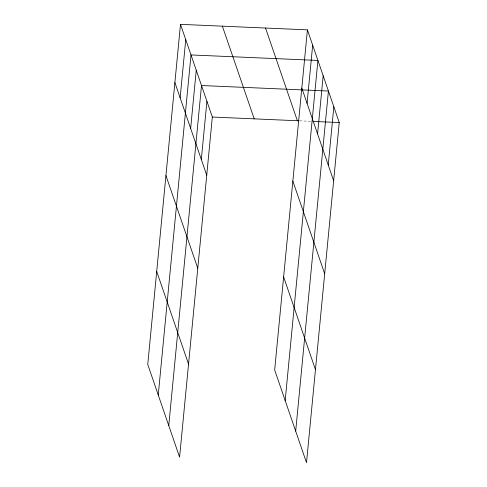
<?xml version="1.0" encoding="UTF-8"?>
<svg xmlns="http://www.w3.org/2000/svg" width="487" height="487" viewBox="0 0 487 487"><rect width="100%" height="100%" fill="white"/><g stroke="black" fill="none" stroke-linecap="round" stroke-linejoin="round"><path stroke-width="0.37" stroke-dasharray="2.44 1.83" d="M299.615 120.831L310.834 121.318"/><path stroke-width="0.73" d="M180.494 24.35L147.75 364.453L179.587 457.147L212.332 117.044L180.494 24.35L307.413 29.853L339.25 122.547L306.506 462.65L274.668 369.956L307.413 29.853M180.141 97.844L185.748 39.642M158.251 395.042L191.001 54.94L317.92 60.443L285.175 400.545M190.648 128.434L196.255 70.231M168.758 425.626L201.508 85.529L328.427 91.032L295.682 431.135M201.32 159.486L206.92 101.284M307.066 103.347L312.666 45.151M317.573 133.937L323.173 75.741M328.238 164.99L333.839 106.793M212.332 117.044L298.866 120.8M313.074 121.415L339.25 122.547M301.812 88.056L333.65 180.75M265.531 28.039L297.368 120.733M292.851 181.079L324.689 273.779M222.376 26.164L254.214 118.858M283.623 276.926L315.46 369.621M174.888 82.546L206.732 175.241M165.933 175.576L197.771 268.27M156.704 271.423L188.542 364.118"/></g></svg>
